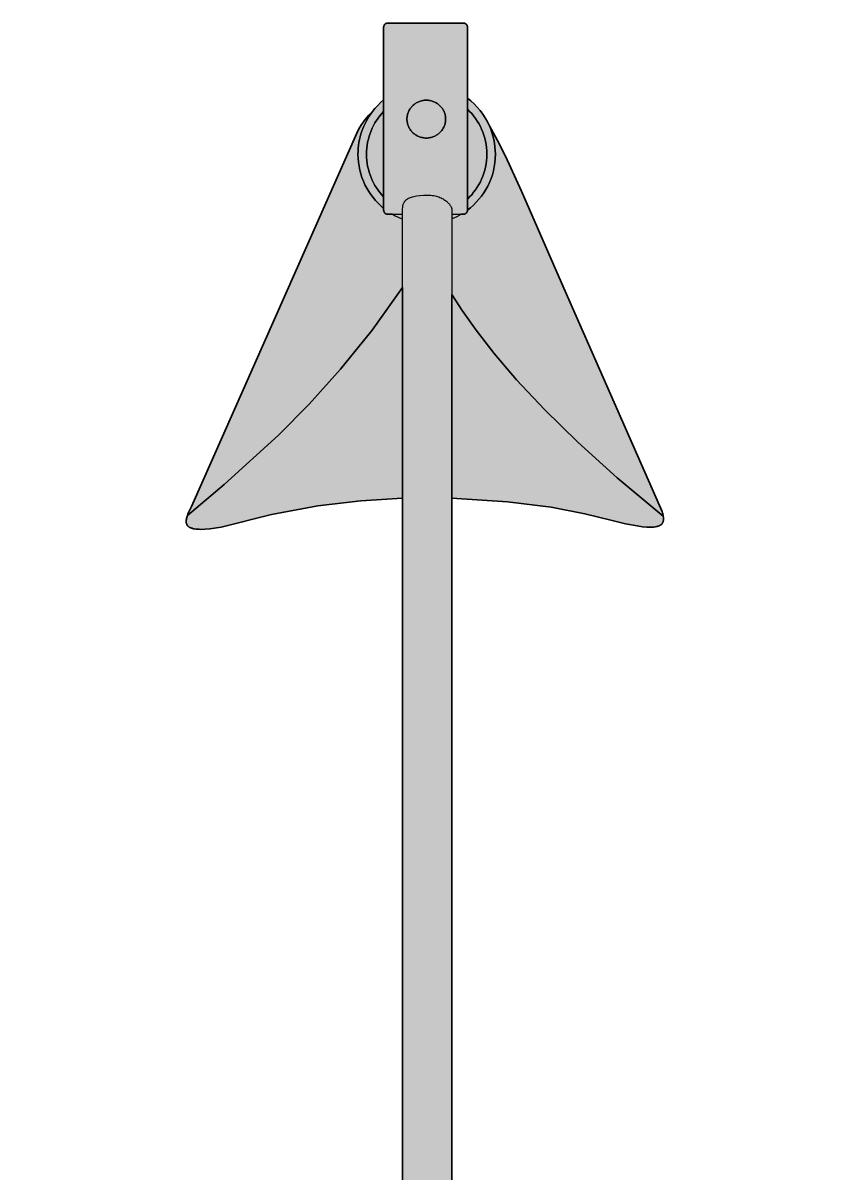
# Model space of a CAD drawing. Header units: millimetres. Extents: x 0 to 1041, y -686 to 473.
# Drawn here: x 60.6 to 225.3, y -450 to -214.4 of the extents above; entities that cross this region are included whole.
import ezdxf

# ---------------------------------------------------------------- set-up
doc = ezdxf.new("R2010")
doc.units = ezdxf.units.MM
doc.layers.add('Blocks', color=7, linetype='Continuous')
doc.layers.add('Blocks$Fill', color=7, linetype='Continuous', true_color=0xffffff)
doc.layers.add('Blocks$Inner', color=7, linetype='Continuous', lineweight=25, true_color=0x007f00)
doc.layers.add('Blocks$Outline', color=7, linetype='Continuous', lineweight=35, true_color=0xff3f3f)

# ---------------------------------------------------------------- blocks, each defined once
blk = doc.blocks.new('MS021 Table Lamp Back')
at = {"layer": 'Blocks$Fill'}
blk.add_hatch(color=256, dxfattribs=at).paths.add_polyline_path([(64.39, 1.61), (64.39, 0.7), (64.39, 0.69), (64.39, 0.67), (64.4, 0.63), (64.4, 0.59), (64.41, 0.56), (64.42, 0.52), (64.43, 0.49), (64.45, 0.45), (64.46, 0.42), (64.48, 0.39), (64.5, 0.36), (64.52, 0.33), (64.54, 0.3), (64.55, 0.28), (64.55, 0.28), (64.55, 0.28), (64.55, 0.28), (64.55, 0.28), (64.55, 0.28), (64.55, 0.28), (64.55, 0.28), (64.55, 0.28), (64.55, 0.28), (64.55, 0.28), (64.55, 0.28), (64.55, 0.28), (64.55, 0.28), (64.56, 0.27), (64.58, 0.24), (64.61, 0.22), (64.63, 0.19), (64.66, 0.17), (64.69, 0.15), (64.72, 0.13), (64.75, 0.11), (64.78, 0.09), (64.81, 0.07), (64.84, 0.06), (64.88, 0.05), (64.91, 0.03), (64.95, 0.02), (64.98, 0.02), (65.02, 0.01), (65.06, 0), (65.09, 0), (65.13, 0), (220.83, 0), (220.87, 0), (220.9, 0), (220.94, 0.01), (220.98, 0.02), (221.01, 0.02), (221.05, 0.03), (221.08, 0.05), (221.12, 0.06), (221.15, 0.07), (221.18, 0.09), (221.21, 0.11), (221.24, 0.13), (221.27, 0.15), (221.3, 0.17), (221.33, 0.19), (221.35, 0.22), (221.38, 0.24), (221.4, 0.27), (221.42, 0.3), (221.44, 0.33), (221.46, 0.36), (221.48, 0.39), (221.5, 0.42), (221.51, 0.45), (221.52, 0.49), (221.54, 0.52), (221.55, 0.56), (221.55, 0.59), (221.56, 0.63), (221.57, 0.67), (221.57, 0.7), (221.57, 0.74), (221.57, 1.61), (224.64, 1.61), (224.68, 1.61), (224.71, 1.62), (224.75, 1.62), (224.79, 1.63), (224.82, 1.64), (224.86, 1.65), (224.89, 1.67), (224.92, 1.68), (224.96, 1.7), (224.99, 1.72), (225.02, 1.74), (225.05, 1.76), (225.07, 1.78), (225.1, 1.8), (225.13, 1.83), (225.15, 1.85), (225.17, 1.88), (225.2, 1.91), (225.22, 1.94), (225.24, 1.97), (225.25, 2), (225.27, 2.03), (225.29, 2.06), (225.3, 2.1), (225.31, 2.13), (225.32, 2.17), (225.33, 2.2), (225.34, 2.24), (225.34, 2.28), (225.34, 2.31), (225.34, 2.35), (225.34, 18.56), (225.34, 18.6), (225.34, 18.63), (225.34, 18.67), (225.33, 18.71), (225.32, 18.74), (225.32, 18.76), (225.31, 18.77), (225.31, 18.77), (225.31, 18.77), (225.31, 18.77), (225.31, 18.77), (225.31, 18.77), (225.31, 18.77), (225.31, 18.77), (225.31, 18.77), (225.31, 18.78), (225.31, 18.78), (225.31, 18.78), (225.31, 18.78), (225.31, 18.78), (225.3, 18.81), (225.29, 18.85), (225.27, 18.88), (225.25, 18.91), (225.24, 18.94), (225.22, 18.97), (225.2, 19), (225.17, 19.03), (225.15, 19.06), (225.13, 19.08), (225.1, 19.11), (225.07, 19.13), (225.05, 19.15), (225.02, 19.17), (224.99, 19.19), (224.96, 19.21), (224.92, 19.23), (224.89, 19.24), (224.86, 19.26), (224.82, 19.27), (224.79, 19.28), (224.75, 19.29), (224.71, 19.29), (224.68, 19.3), (224.64, 19.3), (224.6, 19.3), (151.52, 19.3), (151.52, 30.67), (151.52, 30.69), (151.51, 30.71), (151.51, 30.74), (151.51, 30.76), (151.5, 30.78), (151.49, 30.82), (151.48, 30.85), (151.48, 30.85), (151.48, 30.85), (151.48, 30.85), (151.48, 30.85), (151.48, 30.85), (151.48, 30.85), (151.48, 30.86), (151.48, 30.86), (151.48, 30.86), (151.48, 30.86), (151.48, 30.86), (151.48, 30.86), (151.48, 30.86), (151.48, 30.86), (151.48, 30.86), (151.48, 30.86), (151.48, 30.86), (151.48, 30.86), (151.48, 30.86), (151.48, 30.87), (151.48, 30.87), (151.48, 30.87), (151.48, 30.87), (151.48, 30.87), (151.48, 30.87), (151.48, 30.87), (151.47, 30.89), (151.46, 30.92), (151.44, 30.95), (151.43, 30.98), (151.41, 31.02), (151.4, 31.03), (151.39, 31.05), (151.37, 31.07), (151.35, 31.1), (151.32, 31.13), (151.3, 31.16), (151.27, 31.18), (151.25, 31.2), (151.22, 31.23), (151.19, 31.25), (151.16, 31.27), (151.13, 31.28), (151.1, 31.3), (151.06, 31.32), (151.03, 31.33), (151, 31.34), (150.96, 31.35), (150.93, 31.36), (150.89, 31.37), (150.85, 31.37), (150.81, 31.37), (150.78, 31.37), (148.51, 31.37), (148.51, 374.06), (159.85, 373.33), (168.82, 372.18), (175.76, 370.85), (181.04, 369.56), (184.03, 368.83), (186.48, 368.36), (187.51, 368.21), (188.41, 368.13), (188.82, 368.11), (189.2, 368.1), (189.55, 368.11), (189.87, 368.13), (190.17, 368.17), (190.44, 368.22), (190.56, 368.25), (190.68, 368.29), (190.79, 368.33), (190.9, 368.37), (191, 368.41), (191.09, 368.46), (191.18, 368.51), (191.27, 368.57), (191.34, 368.63), (191.41, 368.69), (191.45, 368.72), (191.48, 368.75), (191.51, 368.79), (191.54, 368.82), (191.57, 368.86), (191.59, 368.89), (191.62, 368.93), (191.64, 368.97), (191.67, 369), (191.69, 369.04), (191.71, 369.08), (191.73, 369.12), (191.76, 369.21), (191.79, 369.3), (191.81, 369.39), (191.83, 369.48), (191.84, 369.58), (191.85, 369.68), (191.86, 369.78), (191.86, 369.89), (191.85, 369.99), (191.84, 370.11), (191.81, 370.34), (191.77, 370.58), (191.71, 370.82), (191.63, 371.08), (191.54, 371.35), (191.32, 371.92), (191.06, 372.53), (159.46, 444.11), (157.84, 447.31), (156.18, 450.29), (155.78, 451.13), (155.33, 451.93), (154.83, 452.7), (154.28, 453.44), (153.69, 454.13), (153.06, 454.79), (152.39, 455.4), (151.67, 455.97), (151.67, 470.54), (151.67, 470.56), (151.67, 470.6), (151.67, 470.64), (151.66, 470.68), (151.65, 470.72), (151.64, 470.76), (151.64, 470.76), (151.64, 470.76), (151.64, 470.76), (151.64, 470.76), (151.64, 470.77), (151.64, 470.77), (151.64, 470.77), (151.64, 470.77), (151.64, 470.77), (151.64, 470.77), (151.64, 470.77), (151.63, 470.77), (151.63, 470.77), (151.63, 470.77), (151.63, 470.77), (151.63, 470.77), (151.63, 470.78), (151.63, 470.78), (151.63, 470.78), (151.63, 470.78), (151.63, 470.78), (151.63, 470.78), (151.63, 470.79), (151.63, 470.79), (151.63, 470.79), (151.63, 470.79), (151.63, 470.79), (151.63, 470.79), (151.63, 470.79), (151.63, 470.79), (151.63, 470.79), (151.63, 470.79), (151.63, 470.79), (151.62, 470.8), (151.61, 470.84), (151.59, 470.88), (151.57, 470.91), (151.55, 470.95), (151.53, 470.98), (151.51, 471.01), (151.48, 471.04), (151.46, 471.07), (151.45, 471.08), (151.43, 471.1), (151.4, 471.13), (151.37, 471.16), (151.34, 471.18), (151.31, 471.2), (151.28, 471.22), (151.24, 471.24), (151.2, 471.26), (151.17, 471.28), (151.13, 471.29), (151.09, 471.31), (151.05, 471.32), (151.01, 471.33), (150.97, 471.34), (150.93, 471.34), (150.89, 471.34), (150.85, 471.34), (135.34, 471.34), (135.3, 471.34), (135.25, 471.34), (135.21, 471.34), (135.17, 471.33), (135.15, 471.32), (135.13, 471.32), (135.09, 471.31), (135.06, 471.29), (135.02, 471.28), (134.98, 471.26), (134.95, 471.24), (134.91, 471.22), (134.88, 471.2), (134.84, 471.18), (134.81, 471.16), (134.78, 471.13), (134.75, 471.1), (134.73, 471.07), (134.7, 471.04), (134.68, 471.01), (134.65, 470.98), (134.63, 470.95), (134.61, 470.91), (134.59, 470.88), (134.58, 470.84), (134.56, 470.8), (134.55, 470.76), (134.54, 470.72), (134.53, 470.68), (134.52, 470.64), (134.52, 470.6), (134.51, 470.56), (134.51, 470.52), (134.51, 455.6), (133.88, 455.06), (133.29, 454.48), (132.73, 453.86), (132.2, 453.21), (131.49, 452.47), (130.74, 451.59), (130.37, 451.09), (130, 450.56), (129.63, 450), (129.27, 449.39), (95.12, 372.32), (94.67, 371.39), (94.48, 370.95), (94.31, 370.52), (94.24, 370.32), (94.18, 370.12), (94.13, 369.92), (94.09, 369.73), (94.07, 369.54), (94.06, 369.46), (94.05, 369.37), (94.05, 369.28), (94.05, 369.2), (94.06, 369.12), (94.07, 369.03), (94.08, 368.96), (94.1, 368.88), (94.12, 368.8), (94.15, 368.73), (94.17, 368.7), (94.18, 368.66), (94.2, 368.63), (94.22, 368.59), (94.24, 368.56), (94.26, 368.53), (94.28, 368.49), (94.3, 368.46), (94.35, 368.4), (94.41, 368.34), (94.47, 368.28), (94.53, 368.23), (94.6, 368.18), (94.68, 368.13), (94.76, 368.08), (94.84, 368.03), (94.93, 367.99), (95.03, 367.95), (95.14, 367.91), (95.25, 367.88), (95.48, 367.81), (95.75, 367.76), (96.04, 367.72), (96.35, 367.7), (96.7, 367.68), (97.07, 367.67), (97.91, 367.7), (98.87, 367.79), (101.19, 368.12), (111.55, 370.71), (120.99, 372.47), (129.82, 373.54), (138.34, 374.06), (138.34, 31.37), (135.8, 31.37), (135.76, 31.37), (135.72, 31.37), (135.68, 31.36), (135.65, 31.35), (135.61, 31.34), (135.58, 31.33), (135.54, 31.32), (135.51, 31.3), (135.48, 31.28), (135.45, 31.27), (135.42, 31.25), (135.39, 31.23), (135.36, 31.2), (135.33, 31.18), (135.31, 31.16), (135.28, 31.13), (135.26, 31.1), (135.24, 31.07), (135.22, 31.05), (135.2, 31.02), (135.18, 30.98), (135.16, 30.95), (135.15, 30.92), (135.14, 30.89), (135.12, 30.85), (135.11, 30.82), (135.11, 30.78), (135.1, 30.74), (135.09, 30.71), (135.09, 30.67), (135.09, 30.63), (135.09, 19.3), (61.32, 19.3), (61.28, 19.3), (61.24, 19.29), (61.21, 19.29), (61.17, 19.28), (61.14, 19.27), (61.1, 19.26), (61.07, 19.24), (61.04, 19.23), (61, 19.21), (60.97, 19.19), (60.94, 19.17), (60.91, 19.15), (60.89, 19.13), (60.86, 19.11), (60.83, 19.08), (60.81, 19.06), (60.78, 19.03), (60.76, 19), (60.74, 18.97), (60.72, 18.94), (60.7, 18.91), (60.69, 18.88), (60.67, 18.85), (60.66, 18.81), (60.65, 18.78), (60.64, 18.74), (60.63, 18.71), (60.62, 18.67), (60.62, 18.63), (60.62, 18.6), (60.61, 18.58), (60.61, 18.56), (60.61, 2.35), (60.62, 2.31), (60.62, 2.28), (60.62, 2.24), (60.62, 2.23), (60.62, 2.23), (60.63, 2.23), (60.63, 2.23), (60.63, 2.23), (60.63, 2.23), (60.63, 2.23), (60.63, 2.22), (60.63, 2.22), (60.63, 2.22), (60.63, 2.22), (60.63, 2.22), (60.63, 2.22), (60.63, 2.22), (60.63, 2.22), (60.63, 2.22), (60.63, 2.2), (60.63, 2.18), (60.64, 2.17), (60.65, 2.13), (60.66, 2.1), (60.67, 2.06), (60.69, 2.03), (60.7, 2), (60.72, 1.97), (60.74, 1.94), (60.76, 1.91), (60.78, 1.88), (60.81, 1.85), (60.83, 1.83), (60.86, 1.8), (60.89, 1.78), (60.91, 1.76), (60.94, 1.74), (60.97, 1.72), (61, 1.7), (61.04, 1.68), (61.07, 1.67), (61.1, 1.65), (61.14, 1.64), (61.17, 1.63), (61.21, 1.62), (61.24, 1.62), (61.28, 1.61), (61.32, 1.61), (61.36, 1.61)], flags=0)
at = {"layer": 'Blocks$Inner'}
for points in [[(148.51, 432.19), (150.42, 432.19), (150.85, 432.19), (150.89, 432.19), (150.93, 432.19), (150.97, 432.2), (151.01, 432.2), (151.05, 432.21), (151.09, 432.22), (151.13, 432.24), (151.17, 432.25), (151.2, 432.27), (151.24, 432.29), (151.28, 432.31), (151.31, 432.33), (151.34, 432.35), (151.36, 432.36), (151.37, 432.38), (151.4, 432.4), (151.43, 432.43), (151.46, 432.46), (151.48, 432.49), (151.51, 432.52), (151.53, 432.55), (151.55, 432.59), (151.57, 432.62), (151.59, 432.66), (151.61, 432.69), (151.62, 432.73), (151.64, 432.77), (151.65, 432.81), (151.66, 432.85), (151.67, 432.89), (151.67, 432.93), (151.67, 432.97), (151.67, 433.01), (151.67, 433.02), (151.67, 433.02), (151.67, 433.03), (151.67, 435.29), (151.67, 453.69), (151.67, 455.97), (151.67, 470.52), (151.67, 470.54), (151.67, 470.56), (151.67, 470.6), (151.67, 470.64), (151.66, 470.68), (151.65, 470.72), (151.64, 470.76), (151.64, 470.76), (151.64, 470.77), (151.64, 470.77), (151.63, 470.77), (151.63, 470.77), (151.63, 470.78), (151.63, 470.78), (151.63, 470.79), (151.63, 470.79), (151.63, 470.79), (151.63, 470.79), (151.62, 470.8), (151.61, 470.84), (151.59, 470.88), (151.57, 470.91), (151.55, 470.95), (151.53, 470.98), (151.51, 471.01), (151.48, 471.04), (151.46, 471.07), (151.45, 471.08), (151.45, 471.09), (151.43, 471.1), (151.4, 471.13), (151.37, 471.16), (151.34, 471.18), (151.31, 471.2), (151.28, 471.22), (151.24, 471.24), (151.2, 471.26), (151.17, 471.28), (151.13, 471.29), (151.09, 471.31), (151.05, 471.32), (151.01, 471.33), (150.97, 471.34), (150.93, 471.34), (150.89, 471.34), (150.85, 471.34), (135.34, 471.34), (135.3, 471.34), (135.25, 471.34), (135.21, 471.34), (135.17, 471.33), (135.15, 471.32), (135.13, 471.32), (135.09, 471.31), (135.06, 471.29), (135.02, 471.28), (134.98, 471.26), (134.95, 471.24), (134.91, 471.22), (134.88, 471.2), (134.84, 471.18), (134.81, 471.16), (134.78, 471.13), (134.75, 471.1), (134.73, 471.07), (134.7, 471.04), (134.68, 471.01), (134.65, 470.98), (134.63, 470.95), (134.61, 470.91), (134.59, 470.88), (134.58, 470.84), (134.56, 470.8), (134.55, 470.76), (134.54, 470.72), (134.53, 470.68), (134.52, 470.64), (134.52, 470.6), (134.51, 470.56), (134.51, 470.52), (134.51, 455.6), (134.51, 453.24), (134.51, 435.75), (134.51, 433.39), (134.51, 433.01), (134.51, 432.97), (134.52, 432.93), (134.52, 432.89), (134.53, 432.85), (134.53, 432.83), (134.53, 432.82), (134.53, 432.82), (134.53, 432.82), (134.53, 432.82), (134.54, 432.82), (134.54, 432.82), (134.54, 432.81), (134.54, 432.81), (134.54, 432.81), (134.54, 432.81), (134.55, 432.77), (134.56, 432.73), (134.58, 432.69), (134.58, 432.67), (134.59, 432.66), (134.61, 432.62), (134.63, 432.59), (134.65, 432.55), (134.68, 432.52), (134.7, 432.49), (134.73, 432.46), (134.75, 432.43), (134.78, 432.4), (134.81, 432.38), (134.84, 432.35), (134.88, 432.33), (134.91, 432.31), (134.95, 432.29), (134.98, 432.27), (135.02, 432.25), (135.06, 432.24), (135.09, 432.22), (135.13, 432.21), (135.17, 432.2), (135.21, 432.2), (135.25, 432.19), (135.3, 432.19), (135.34, 432.19), (136.24, 432.19), (138.34, 432.19)], [(138.34, 431.16), (137.8, 431.39), (137.27, 431.63), (136.75, 431.9), (136.24, 432.19), (135.34, 432.19), (135.3, 432.19), (135.25, 432.19), (135.21, 432.2), (135.17, 432.2), (135.13, 432.21), (135.09, 432.22), (135.06, 432.24), (135.02, 432.25), (134.98, 432.27), (134.95, 432.29), (134.91, 432.31), (134.88, 432.33), (134.84, 432.35), (134.81, 432.38), (134.78, 432.4), (134.75, 432.43), (134.73, 432.46), (134.7, 432.49), (134.68, 432.52), (134.65, 432.55), (134.63, 432.59), (134.61, 432.62), (134.59, 432.66), (134.58, 432.69), (134.56, 432.73), (134.55, 432.77), (134.54, 432.81), (134.53, 432.85), (134.52, 432.89), (134.52, 432.93), (134.51, 432.97), (134.51, 433.01), (134.51, 433.39), (133.92, 433.9), (133.37, 434.44), (132.84, 435), (132.34, 435.6), (131.87, 436.22), (131.44, 436.87), (131.04, 437.54), (130.68, 438.24), (130.36, 438.96), (130.07, 439.69), (129.83, 440.45), (129.62, 441.23), (129.46, 442.02), (129.35, 442.83), (129.28, 443.66), (129.25, 444.49), (129.26, 445.11), (129.3, 445.71), (129.37, 446.31), (129.45, 446.9), (129.56, 447.49), (129.7, 448.06), (129.86, 448.63), (130.04, 449.18), (130.24, 449.73), (130.46, 450.26), (130.7, 450.78), (130.96, 451.29), (131.24, 451.79), (131.54, 452.28), (131.86, 452.75), (132.2, 453.21), (131.49, 452.47), (130.74, 451.59), (130.37, 451.09), (130, 450.56), (129.63, 450), (129.27, 449.39), (95.12, 372.32), (94.67, 371.39), (94.48, 370.95), (94.31, 370.52), (101.86, 376.88), (112.93, 386.96), (119.22, 393.31), (125.7, 400.48), (132.15, 408.45), (138.34, 417.16), (138.34, 433.14), (138.41, 433.7), (138.46, 433.97), (138.49, 434.1), (138.53, 434.23), (138.58, 434.36), (138.63, 434.48), (138.69, 434.61), (138.77, 434.73), (138.81, 434.79), (138.85, 434.85), (138.89, 434.9), (138.94, 434.96), (138.99, 435.01), (139.05, 435.07), (139.11, 435.12), (139.17, 435.18), (139.23, 435.23), (139.3, 435.28), (139.37, 435.33), (139.45, 435.37), (139.61, 435.47), (139.79, 435.55), (139.98, 435.63), (140.2, 435.71), (140.43, 435.78), (140.68, 435.84), (140.96, 435.9), (141.25, 435.95), (141.91, 436.03), (142.66, 436.08), (143.52, 436.1), (143.85, 436.09), (144.17, 436.07), (144.47, 436.04), (144.77, 436), (145.05, 435.94), (145.32, 435.88), (145.57, 435.81), (145.82, 435.73), (146.05, 435.64), (146.27, 435.54), (146.48, 435.44), (146.67, 435.33), (146.86, 435.22), (147.04, 435.1), (147.2, 434.98), (147.36, 434.86), (147.5, 434.74), (147.63, 434.61), (147.76, 434.49), (147.87, 434.36), (147.98, 434.24), (148.07, 434.11), (148.15, 433.99), (148.23, 433.88), (148.3, 433.76), (148.35, 433.66), (148.4, 433.55), (148.44, 433.46), (148.47, 433.37), (148.48, 433.32), (148.49, 433.28), (148.5, 433.25), (148.51, 433.21), (148.51, 433.18), (148.51, 433.16), (148.51, 433.14), (148.51, 415.73), (150.6, 412.46), (153.43, 408.44), (157.12, 403.71), (161.75, 398.28), (167.44, 392.2), (174.28, 385.5), (182.37, 378.2), (191.81, 370.34), (191.77, 370.58), (191.71, 370.82), (191.63, 371.08), (191.54, 371.35), (191.32, 371.92), (191.06, 372.53), (170.92, 418.14), (162.77, 436.91), (159.46, 444.11), (157.84, 447.31), (156.18, 450.29), (156.46, 449.62), (156.7, 448.93), (156.91, 448.22), (157.09, 447.5), (157.22, 446.77), (157.32, 446.02), (157.38, 445.26), (157.41, 444.49), (157.38, 443.62), (157.3, 442.75), (157.17, 441.91), (157, 441.08), (156.78, 440.27), (156.51, 439.48), (156.2, 438.71), (155.84, 437.97), (155.45, 437.25), (155.01, 436.55), (154.54, 435.89), (154.03, 435.25), (153.49, 434.64), (152.92, 434.07), (152.31, 433.53), (151.67, 433.03), (151.67, 433.01), (151.67, 432.99), (151.67, 432.97), (151.67, 432.93), (151.67, 432.89), (151.66, 432.85), (151.65, 432.81), (151.64, 432.77), (151.64, 432.77), (151.64, 432.77), (151.64, 432.77), (151.64, 432.77), (151.64, 432.77), (151.64, 432.76), (151.64, 432.76), (151.64, 432.76), (151.64, 432.76), (151.64, 432.76), (151.64, 432.76), (151.63, 432.76), (151.63, 432.76), (151.63, 432.76), (151.63, 432.76), (151.63, 432.76), (151.63, 432.75), (151.62, 432.73), (151.61, 432.69), (151.59, 432.66), (151.58, 432.64), (151.58, 432.63), (151.58, 432.63), (151.58, 432.63), (151.58, 432.63), (151.58, 432.63), (151.58, 432.63), (151.58, 432.63), (151.58, 432.62), (151.58, 432.62), (151.58, 432.62), (151.58, 432.62), (151.58, 432.62), (151.58, 432.62), (151.57, 432.62), (151.57, 432.62), (151.57, 432.62), (151.55, 432.59), (151.53, 432.55), (151.51, 432.52), (151.48, 432.49), (151.46, 432.46), (151.45, 432.44), (151.43, 432.43), (151.4, 432.4), (151.37, 432.38), (151.34, 432.35), (151.31, 432.33), (151.28, 432.31), (151.24, 432.29), (151.2, 432.27), (151.17, 432.25), (151.13, 432.24), (151.09, 432.22), (151.05, 432.21), (151.01, 432.2), (150.97, 432.2), (150.93, 432.19), (150.89, 432.19), (150.85, 432.19), (150.42, 432.19), (149.96, 431.92), (149.49, 431.67), (149.01, 431.44), (148.51, 431.23)], [(138.34, 417.16), (138.34, 374.06), (138.34, 31.37), (138.34, 19.3), (148.51, 19.3), (148.51, 31.37), (148.51, 374.06), (148.51, 415.73)]]:
    blk.add_lwpolyline(points, dxfattribs=at)
for points in [[(134.51, 433.39), (134.51, 435.75), (134.11, 436.18), (133.73, 436.63), (133.38, 437.1), (133.04, 437.59), (132.73, 438.09), (132.44, 438.61), (132.17, 439.14), (131.93, 439.69), (131.72, 440.25), (131.53, 440.82), (131.37, 441.41), (131.23, 442.01), (131.13, 442.61), (131.05, 443.23), (131, 443.86), (130.99, 444.49), (131, 445.13), (131.05, 445.75), (131.13, 446.37), (131.23, 446.98), (131.37, 447.58), (131.53, 448.16), (131.72, 448.74), (131.93, 449.3), (132.17, 449.85), (132.44, 450.38), (132.73, 450.9), (133.04, 451.4), (133.38, 451.89), (133.73, 452.36), (134.11, 452.81), (134.51, 453.24), (134.51, 455.6), (133.88, 455.06), (133.29, 454.48), (132.73, 453.86), (132.2, 453.21), (131.86, 452.75), (131.54, 452.28), (131.24, 451.79), (130.96, 451.29), (130.7, 450.78), (130.46, 450.26), (130.24, 449.73), (130.04, 449.18), (129.86, 448.63), (129.7, 448.06), (129.56, 447.49), (129.45, 446.9), (129.37, 446.31), (129.3, 445.71), (129.26, 445.11), (129.25, 444.49), (129.28, 443.66), (129.35, 442.83), (129.46, 442.02), (129.62, 441.23), (129.83, 440.45), (130.07, 439.69), (130.36, 438.96), (130.68, 438.24), (131.04, 437.54), (131.44, 436.87), (131.87, 436.22), (132.34, 435.6), (132.84, 435), (133.37, 434.44), (133.92, 433.9)], [(143.25, 455.54), (143.04, 455.54), (142.84, 455.52), (142.64, 455.5), (142.45, 455.47), (142.26, 455.42), (142.07, 455.37), (141.88, 455.31), (141.7, 455.24), (141.53, 455.16), (141.36, 455.08), (141.19, 454.98), (141.03, 454.88), (140.88, 454.78), (140.73, 454.66), (140.58, 454.54), (140.44, 454.41), (140.31, 454.28), (140.19, 454.14), (140.07, 453.99), (139.96, 453.84), (139.86, 453.68), (139.76, 453.52), (139.67, 453.35), (139.59, 453.18), (139.52, 453), (139.46, 452.82), (139.41, 452.64), (139.36, 452.45), (139.33, 452.26), (139.3, 452.07), (139.29, 451.87), (139.28, 451.67), (139.29, 451.47), (139.3, 451.28), (139.33, 451.08), (139.36, 450.89), (139.41, 450.7), (139.46, 450.52), (139.52, 450.34), (139.59, 450.16), (139.67, 449.99), (139.76, 449.83), (139.86, 449.66), (139.96, 449.51), (140.07, 449.36), (140.19, 449.21), (140.31, 449.07), (140.44, 448.93), (140.58, 448.81), (140.73, 448.68), (140.88, 448.57), (141.03, 448.46), (141.19, 448.36), (141.36, 448.27), (141.53, 448.18), (141.7, 448.1), (141.88, 448.03), (142.07, 447.97), (142.26, 447.92), (142.45, 447.88), (142.64, 447.84), (142.84, 447.82), (143.04, 447.8), (143.25, 447.8), (143.45, 447.8), (143.65, 447.82), (143.85, 447.84), (144.05, 447.88), (144.24, 447.92), (144.43, 447.97), (144.61, 448.03), (144.79, 448.1), (144.97, 448.18), (145.14, 448.27), (145.3, 448.36), (145.47, 448.46), (145.62, 448.57), (145.77, 448.68), (145.91, 448.81), (146.05, 448.93), (146.18, 449.07), (146.31, 449.21), (146.43, 449.36), (146.54, 449.51), (146.64, 449.66), (146.73, 449.83), (146.82, 449.99), (146.9, 450.16), (146.97, 450.34), (147.04, 450.52), (147.09, 450.7), (147.13, 450.89), (147.17, 451.08), (147.19, 451.28), (147.21, 451.47), (147.21, 451.67), (147.21, 451.87), (147.19, 452.07), (147.17, 452.26), (147.13, 452.45), (147.09, 452.64), (147.04, 452.82), (146.97, 453), (146.9, 453.18), (146.82, 453.35), (146.73, 453.52), (146.64, 453.68), (146.54, 453.84), (146.43, 453.99), (146.31, 454.14), (146.18, 454.28), (146.05, 454.41), (145.91, 454.54), (145.77, 454.66), (145.62, 454.78), (145.47, 454.88), (145.3, 454.98), (145.14, 455.08), (144.97, 455.16), (144.79, 455.24), (144.61, 455.31), (144.43, 455.37), (144.24, 455.42), (144.05, 455.47), (143.85, 455.5), (143.65, 455.52), (143.45, 455.54)], [(143.25, 447.8), (143.04, 447.8), (142.84, 447.82), (142.64, 447.84), (142.45, 447.88), (142.26, 447.92), (142.07, 447.97), (141.88, 448.03), (141.7, 448.1), (141.53, 448.18), (141.36, 448.27), (141.19, 448.36), (141.03, 448.46), (140.88, 448.57), (140.73, 448.68), (140.58, 448.81), (140.44, 448.93), (140.31, 449.07), (140.19, 449.21), (140.07, 449.36), (139.96, 449.51), (139.86, 449.66), (139.76, 449.83), (139.67, 449.99), (139.59, 450.16), (139.52, 450.34), (139.46, 450.52), (139.41, 450.7), (139.36, 450.89), (139.33, 451.08), (139.3, 451.28), (139.29, 451.47), (139.28, 451.67), (139.29, 451.87), (139.3, 452.07), (139.33, 452.26), (139.36, 452.45), (139.41, 452.64), (139.46, 452.82), (139.52, 453), (139.59, 453.18), (139.67, 453.35), (139.76, 453.52), (139.86, 453.68), (139.96, 453.84), (140.07, 453.99), (140.19, 454.14), (140.31, 454.28), (140.44, 454.41), (140.58, 454.54), (140.73, 454.66), (140.88, 454.78), (141.03, 454.88), (141.19, 454.98), (141.36, 455.08), (141.53, 455.16), (141.7, 455.24), (141.88, 455.31), (142.07, 455.37), (142.26, 455.42), (142.45, 455.47), (142.64, 455.5), (142.84, 455.52), (143.04, 455.54), (143.25, 455.54), (143.45, 455.54), (143.65, 455.52), (143.85, 455.5), (144.05, 455.47), (144.24, 455.42), (144.43, 455.37), (144.61, 455.31), (144.79, 455.24), (144.97, 455.16), (145.14, 455.08), (145.3, 454.98), (145.47, 454.88), (145.62, 454.78), (145.77, 454.66), (145.91, 454.54), (146.05, 454.41), (146.18, 454.28), (146.31, 454.14), (146.43, 453.99), (146.54, 453.84), (146.64, 453.68), (146.73, 453.52), (146.82, 453.35), (146.9, 453.18), (146.97, 453), (147.04, 452.82), (147.09, 452.64), (147.13, 452.45), (147.17, 452.26), (147.19, 452.07), (147.21, 451.87), (147.21, 451.67), (147.21, 451.47), (147.19, 451.28), (147.17, 451.08), (147.13, 450.89), (147.09, 450.7), (147.04, 450.52), (146.97, 450.34), (146.9, 450.16), (146.82, 449.99), (146.73, 449.83), (146.64, 449.66), (146.54, 449.51), (146.43, 449.36), (146.31, 449.21), (146.18, 449.07), (146.05, 448.93), (145.91, 448.81), (145.77, 448.68), (145.62, 448.57), (145.47, 448.46), (145.3, 448.36), (145.14, 448.27), (144.97, 448.18), (144.79, 448.1), (144.61, 448.03), (144.43, 447.97), (144.24, 447.92), (144.05, 447.88), (143.85, 447.84), (143.65, 447.82), (143.45, 447.8)], [(155.67, 444.49), (155.65, 443.81), (155.6, 443.15), (155.51, 442.49), (155.39, 441.84), (155.24, 441.21), (155.05, 440.58), (154.84, 439.98), (154.59, 439.38), (154.32, 438.81), (154.02, 438.25), (153.69, 437.71), (153.33, 437.18), (152.95, 436.68), (152.55, 436.2), (152.12, 435.73), (151.67, 435.29), (151.67, 433.03), (152.31, 433.53), (152.92, 434.07), (153.49, 434.64), (154.03, 435.25), (154.54, 435.89), (155.01, 436.55), (155.45, 437.25), (155.84, 437.97), (156.2, 438.71), (156.51, 439.48), (156.78, 440.27), (157, 441.08), (157.17, 441.91), (157.3, 442.75), (157.38, 443.62), (157.41, 444.49), (157.38, 445.26), (157.32, 446.02), (157.22, 446.77), (157.09, 447.5), (156.91, 448.22), (156.7, 448.93), (156.46, 449.62), (156.18, 450.29), (155.78, 451.13), (155.33, 451.93), (154.83, 452.7), (154.28, 453.44), (153.69, 454.13), (153.06, 454.79), (152.39, 455.4), (151.67, 455.97), (151.67, 453.69), (152.12, 453.25), (152.55, 452.79), (152.95, 452.31), (153.33, 451.8), (153.69, 451.28), (154.02, 450.74), (154.32, 450.18), (154.59, 449.6), (154.84, 449.01), (155.05, 448.4), (155.24, 447.78), (155.39, 447.15), (155.51, 446.5), (155.6, 445.84), (155.65, 445.17)], [(130.99, 444.49), (131, 443.86), (131.05, 443.23), (131.13, 442.61), (131.23, 442.01), (131.37, 441.41), (131.53, 440.82), (131.72, 440.25), (131.93, 439.69), (132.17, 439.14), (132.44, 438.61), (132.73, 438.09), (133.04, 437.59), (133.38, 437.1), (133.73, 436.63), (134.11, 436.18), (134.51, 435.75), (134.51, 453.24), (134.11, 452.81), (133.73, 452.36), (133.38, 451.89), (133.04, 451.4), (132.73, 450.9), (132.44, 450.38), (132.17, 449.85), (131.93, 449.3), (131.72, 448.74), (131.53, 448.16), (131.37, 447.58), (131.23, 446.98), (131.13, 446.37), (131.05, 445.75), (131, 445.13)], [(155.67, 444.49), (155.65, 445.17), (155.6, 445.84), (155.51, 446.5), (155.39, 447.15), (155.24, 447.78), (155.05, 448.4), (154.84, 449.01), (154.59, 449.6), (154.32, 450.18), (154.02, 450.74), (153.69, 451.28), (153.33, 451.8), (152.95, 452.31), (152.55, 452.79), (152.12, 453.25), (151.67, 453.69), (151.67, 435.29), (152.12, 435.73), (152.55, 436.2), (152.95, 436.68), (153.33, 437.18), (153.69, 437.71), (154.02, 438.25), (154.32, 438.81), (154.59, 439.38), (154.84, 439.98), (155.05, 440.58), (155.24, 441.21), (155.39, 441.84), (155.51, 442.49), (155.6, 443.15), (155.65, 443.81)], [(94.31, 370.52), (94.24, 370.32), (94.18, 370.12), (94.13, 369.92), (94.09, 369.73), (94.07, 369.54), (94.06, 369.46), (94.05, 369.37), (94.05, 369.28), (94.05, 369.2), (94.06, 369.12), (94.07, 369.03), (94.08, 368.96), (94.1, 368.88), (94.12, 368.8), (94.15, 368.73), (94.17, 368.7), (94.18, 368.66), (94.2, 368.63), (94.22, 368.59), (94.24, 368.56), (94.26, 368.53), (94.28, 368.49), (94.3, 368.46), (94.35, 368.4), (94.41, 368.34), (94.47, 368.28), (94.53, 368.23), (94.6, 368.18), (94.68, 368.13), (94.76, 368.08), (94.84, 368.03), (94.93, 367.99), (95.03, 367.95), (95.14, 367.91), (95.25, 367.88), (95.48, 367.81), (95.75, 367.76), (96.04, 367.72), (96.35, 367.7), (96.7, 367.68), (97.07, 367.67), (97.91, 367.7), (98.87, 367.79), (101.19, 368.12), (111.55, 370.71), (120.99, 372.47), (129.82, 373.54), (138.34, 374.06), (138.34, 417.16), (132.15, 408.45), (125.7, 400.48), (119.22, 393.31), (112.93, 386.96), (101.86, 376.88)], [(148.51, 415.73), (148.51, 374.06), (159.85, 373.33), (168.82, 372.18), (175.76, 370.85), (181.04, 369.56), (184.03, 368.83), (186.48, 368.36), (187.51, 368.21), (188.41, 368.13), (188.82, 368.11), (189.2, 368.1), (189.55, 368.11), (189.87, 368.13), (190.17, 368.17), (190.44, 368.22), (190.56, 368.25), (190.68, 368.29), (190.79, 368.33), (190.9, 368.37), (191, 368.41), (191.09, 368.46), (191.18, 368.51), (191.27, 368.57), (191.34, 368.63), (191.41, 368.69), (191.45, 368.72), (191.48, 368.75), (191.51, 368.79), (191.54, 368.82), (191.57, 368.86), (191.59, 368.89), (191.62, 368.93), (191.64, 368.97), (191.67, 369), (191.69, 369.04), (191.71, 369.08), (191.73, 369.12), (191.76, 369.21), (191.79, 369.3), (191.81, 369.39), (191.83, 369.48), (191.84, 369.58), (191.85, 369.68), (191.86, 369.78), (191.86, 369.89), (191.85, 369.99), (191.84, 370.11), (191.81, 370.34), (182.37, 378.2), (174.28, 385.5), (167.44, 392.2), (161.75, 398.28), (157.12, 403.71), (153.43, 408.44), (150.6, 412.46)]]:
    blk.add_lwpolyline(points, close=True, dxfattribs=at)
at = {"layer": 'Blocks$Outline'}
for points in [[(151.67, 455.97), (151.67, 470.52), (151.67, 470.54), (151.67, 470.56), (151.67, 470.6), (151.67, 470.64), (151.66, 470.68), (151.65, 470.72), (151.64, 470.76), (151.64, 470.76), (151.64, 470.76), (151.64, 470.76), (151.64, 470.76), (151.64, 470.77), (151.64, 470.77), (151.64, 470.77), (151.64, 470.77), (151.64, 470.77), (151.64, 470.77), (151.64, 470.77), (151.63, 470.77), (151.63, 470.77), (151.63, 470.77), (151.63, 470.77), (151.63, 470.77), (151.63, 470.78), (151.63, 470.78), (151.63, 470.78), (151.63, 470.78), (151.63, 470.78), (151.63, 470.78), (151.63, 470.79), (151.63, 470.79), (151.63, 470.79), (151.63, 470.79), (151.63, 470.79), (151.63, 470.79), (151.63, 470.79), (151.63, 470.79), (151.63, 470.79), (151.63, 470.79), (151.63, 470.79), (151.62, 470.8), (151.61, 470.84), (151.59, 470.88), (151.57, 470.91), (151.55, 470.95), (151.53, 470.98), (151.51, 471.01), (151.48, 471.04), (151.46, 471.07), (151.45, 471.08), (151.45, 471.09), (151.43, 471.1), (151.4, 471.13), (151.37, 471.16), (151.34, 471.18), (151.31, 471.2), (151.28, 471.22), (151.24, 471.24), (151.2, 471.26), (151.17, 471.28), (151.13, 471.29), (151.09, 471.31), (151.05, 471.32), (151.01, 471.33), (150.97, 471.34), (150.93, 471.34), (150.89, 471.34), (150.85, 471.34), (135.34, 471.34), (135.3, 471.34), (135.25, 471.34), (135.21, 471.34), (135.17, 471.33), (135.15, 471.32), (135.13, 471.32), (135.09, 471.31), (135.06, 471.29), (135.02, 471.28), (134.98, 471.26), (134.95, 471.24), (134.91, 471.22), (134.88, 471.2), (134.84, 471.18), (134.81, 471.16), (134.78, 471.13), (134.75, 471.1), (134.73, 471.07), (134.7, 471.04), (134.68, 471.01), (134.65, 470.98), (134.63, 470.95), (134.61, 470.91), (134.59, 470.88), (134.58, 470.84), (134.56, 470.8), (134.55, 470.76), (134.54, 470.72), (134.53, 470.68), (134.52, 470.64), (134.52, 470.6), (134.51, 470.56), (134.51, 470.52), (134.51, 455.6)], [(134.51, 455.6), (133.88, 455.06), (133.29, 454.48), (132.73, 453.86), (132.2, 453.21)], [(156.18, 450.29), (155.78, 451.13), (155.33, 451.93), (154.83, 452.7), (154.28, 453.44), (153.69, 454.13), (153.06, 454.79), (152.39, 455.4), (151.67, 455.97)], [(132.2, 453.21), (131.49, 452.47), (130.74, 451.59), (130.37, 451.09), (130, 450.56), (129.63, 450), (129.27, 449.39), (95.12, 372.32), (94.67, 371.39), (94.48, 370.95), (94.31, 370.52)], [(191.81, 370.34), (191.77, 370.58), (191.71, 370.82), (191.63, 371.08), (191.54, 371.35), (191.32, 371.92), (191.06, 372.53), (170.92, 418.14), (162.77, 436.91), (159.46, 444.11), (157.84, 447.31), (156.18, 450.29)], [(94.31, 370.52), (94.24, 370.32), (94.18, 370.12), (94.13, 369.92), (94.09, 369.73), (94.07, 369.54), (94.06, 369.46), (94.05, 369.37), (94.05, 369.28), (94.05, 369.2), (94.06, 369.12), (94.07, 369.03), (94.08, 368.96), (94.1, 368.88), (94.12, 368.8), (94.15, 368.73), (94.17, 368.7), (94.18, 368.66), (94.2, 368.63), (94.22, 368.59), (94.24, 368.56), (94.26, 368.53), (94.28, 368.49), (94.3, 368.46), (94.35, 368.4), (94.41, 368.34), (94.47, 368.28), (94.53, 368.23), (94.6, 368.18), (94.68, 368.13), (94.76, 368.08), (94.84, 368.03), (94.93, 367.99), (95.03, 367.95), (95.14, 367.91), (95.25, 367.88), (95.48, 367.81), (95.75, 367.76), (96.04, 367.72), (96.35, 367.7), (96.7, 367.68), (97.07, 367.67), (97.91, 367.7), (98.87, 367.79), (101.19, 368.12), (111.55, 370.71), (120.99, 372.47), (129.82, 373.54), (138.34, 374.06)], [(138.34, 374.06), (138.34, 31.37)], [(148.51, 31.37), (148.51, 374.06)], [(148.51, 374.06), (159.85, 373.33), (168.82, 372.18), (175.76, 370.85), (181.04, 369.56), (184.03, 368.83), (186.48, 368.36), (187.51, 368.21), (188.41, 368.13), (188.82, 368.11), (189.2, 368.1), (189.55, 368.11), (189.87, 368.13), (190.17, 368.17), (190.44, 368.22), (190.56, 368.25), (190.68, 368.29), (190.79, 368.33), (190.9, 368.37), (191, 368.41), (191.09, 368.46), (191.18, 368.51), (191.27, 368.57), (191.34, 368.63), (191.41, 368.69), (191.45, 368.72), (191.48, 368.75), (191.51, 368.79), (191.54, 368.82), (191.57, 368.86), (191.59, 368.89), (191.62, 368.93), (191.64, 368.97), (191.67, 369), (191.69, 369.04), (191.71, 369.08), (191.73, 369.12), (191.76, 369.21), (191.79, 369.3), (191.81, 369.39), (191.83, 369.48), (191.84, 369.58), (191.85, 369.68), (191.86, 369.78), (191.86, 369.89), (191.85, 369.99), (191.84, 370.11), (191.81, 370.34)]]:
    blk.add_lwpolyline(points, dxfattribs=at)

msp = doc.modelspace()

# ---------------------------------------------------------------- block references
at = {"layer": 'Blocks'}
msp.add_blockref('MS021 Table Lamp Back', (0, -685.71), dxfattribs=at)

doc.saveas('drawing.dxf')
